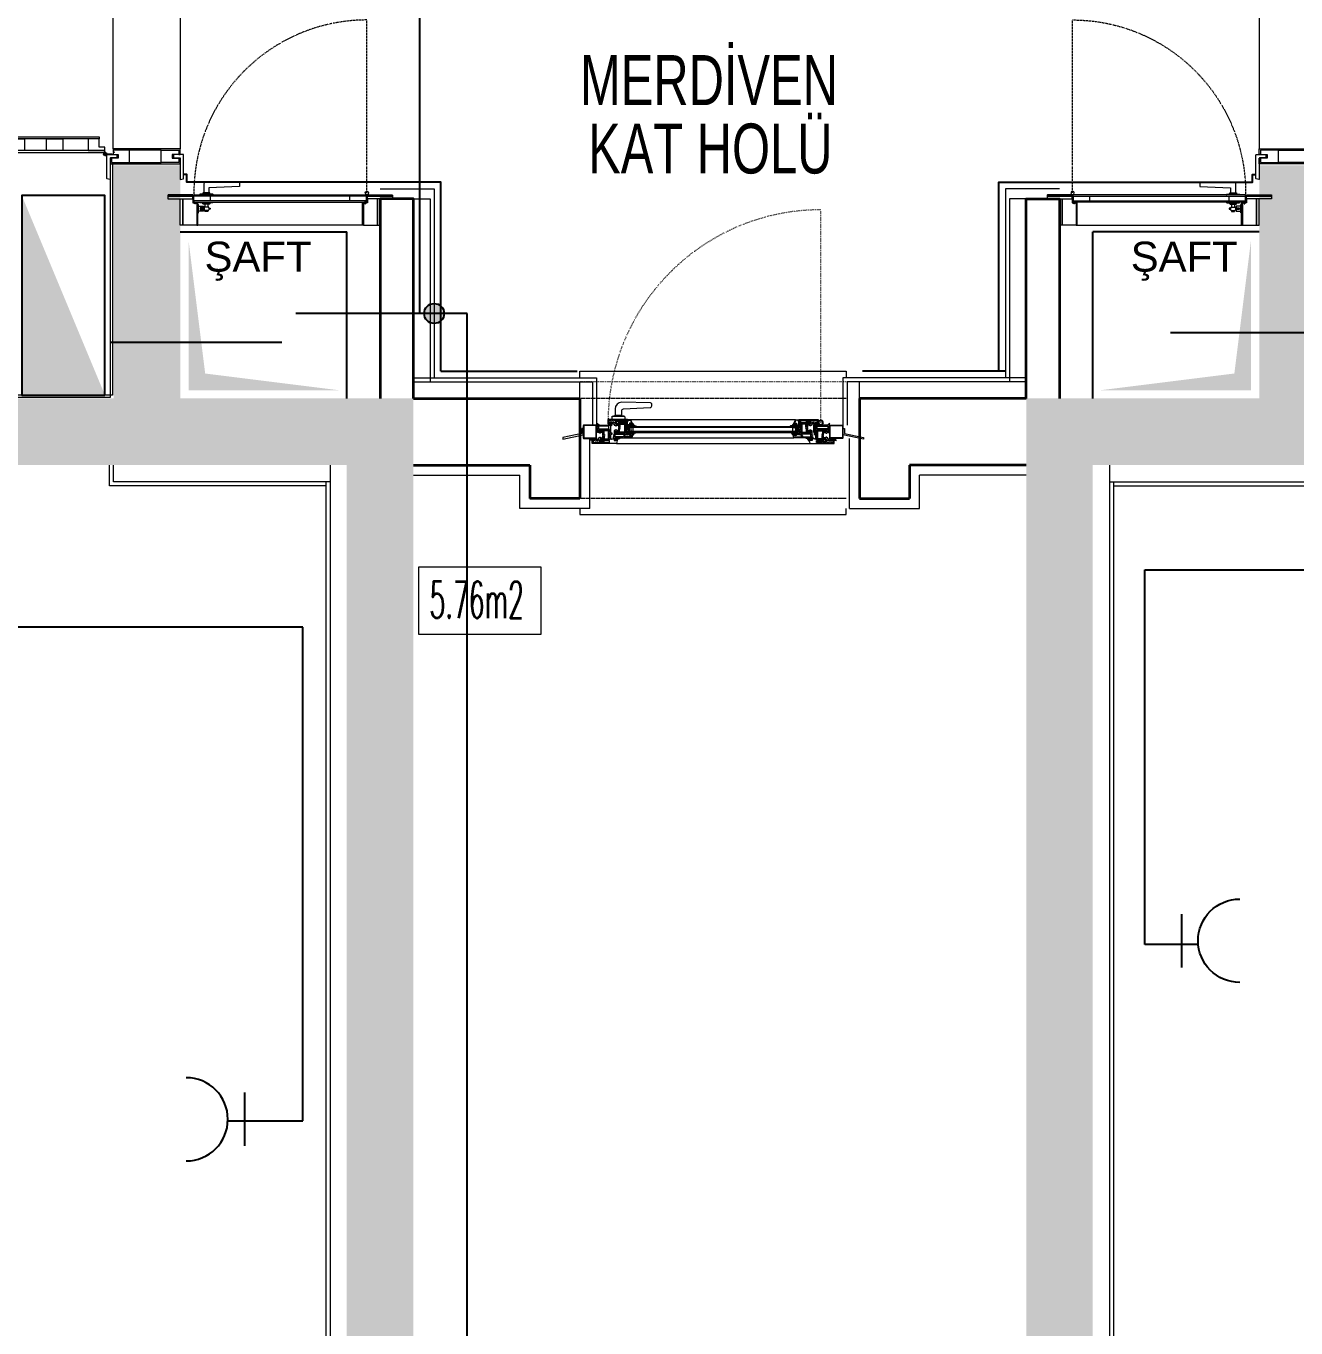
# Model space of a CAD drawing. Header units: millimetres. Extents: x -4402 to 30102, y 1696 to 6551.
# Drawn here: x 16008.8 to 16390.1, y 3885.9 to 4276.8 of the extents above; entities that cross this region are included whole.
import ezdxf

# ---------------------------------------------------------------- set-up
doc = ezdxf.new("R2010")
doc.units = ezdxf.units.MM
doc.linetypes.add('DOT', pattern=[0.25, 0, -0.25])
doc.linetypes.add('HIDDEN', pattern=[0.375, 0.25, -0.125])
for name, color, linetype, lineweight in [('B', 30, 'Continuous', 25), ('D', 4, 'Continuous', 35), ('HA', 8, 'Continuous', 20), ('I', 3, 'Continuous', 18), ('KP', 1, 'Continuous', 20), ('M', 30, 'Continuous', 25), ('MH', 20, 'Continuous', 20), ('P', 1, 'Continuous', 20), ('S', 6, 'Continuous', 20), ('YA', 3, 'Continuous', 13), ('YYM', 20, 'Continuous', 18)]:
    doc.layers.add(name, color=color, linetype=linetype, lineweight=lineweight)
for name, color, linetype in [('BOYA', 253, 'Continuous'), ('CEMAL AYAR  AYD. HAT', 6, 'Continuous'), ('SEMBOL', 1, 'Continuous'), ('ZAYIF AKIM HATTI', 6, 'ZAYIF_AKIM_HATTI')]:
    doc.layers.add(name, color=color, linetype=linetype)
doc.styles.add('1', font='arial.ttf', dxfattribs={"height": 18})
doc.styles.add('SIMPLEX', font='SIMPLEX.SHX', dxfattribs={"width": 0.65, "height": 10})
doc.styles.get("Standard").update_dxf_attribs({"font": 'arial.ttf'})
doc.linetypes.add('ZAYIF_AKIM_HATTI', pattern='A,12.7,-5.08,["Z",Standard,S=2.54,R=0,X=-2.54,Y=-1.27],-5.08', length=22.86)

# ---------------------------------------------------------------- blocks, each defined once
blk = doc.blocks.new('SK01')
at = {"layer": 'P', "color": 40, "linetype": 'DOT', "ltscale": 0.5}
blk.add_line((-1.71, 56.05), (-53.66, 56.05), dxfattribs=at)
at = {"layer": 'P'}
for p, q in [((-1.12, 4.2), (-1.12, 55.8)), ((-0.8, 55.9), (-1.02, 55.9)), ((-0.8, 55.9), (-0.8, 4.1)), ((-0.8, 55.9), (0.68, 55.9)), ((0.68, 55.9), (-0.8, 55.9)), ((0.68, 55.9), (0.68, 4.1)), ((0.68, 55.9), (0.9, 55.9)), ((1, 4.2), (1, 55.8)), ((8, 55), (8, 5)), ((0.68, 50.9), (-0.8, 50.9)), ((-4.77, 17.84), (-4.99, 7.61)), ((-4.77, 17.84), (-3.66, 17.84)), ((-3.66, 17.84), (-3.25, 8.61)), ((-3.25, 8.61), (-1.77, 8.61)), ((0.68, 9.1), (-0.8, 9.1)), ((1.65, 8.31), (2.52, 8.31)), ((2.52, 8.42), (2.52, 7.34)), ((2.72, 8.62), (3.35, 8.62)), ((3.55, 8.42), (3.55, 7.34)), ((3.55, 8.31), (3.84, 8.31)), ((3.84, 8.31), (3.84, 7.41)), ((-4.49, 7.11), (-1.77, 7.11)), ((-0.8, 4.1), (-1.02, 4.1)), ((0.68, 4.1), (-0.8, 4.1)), ((0.68, 4.1), (0.9, 4.1)), ((1.65, 7.41), (2.52, 7.41)), ((2.72, 7.14), (3.35, 7.14)), ((3.55, 7.41), (3.84, 7.41))]:
    blk.add_line(p, q, dxfattribs=at)
at = {"layer": 'P', "color": 1}
for points in [[(-0.8, 59.7), (-0.8, 56.2), (-1.02, 56.2, -0.414214), (-1.12, 56.3), (-1.12, 63.6, -0.414214), (-1.02, 63.7), (-0.8, 63.7)], [(-0.8, 0.3), (-0.8, 3.8), (-1.02, 3.8, 0.414214), (-1.12, 3.7), (-1.12, -3.6, 0.414214), (-1.02, -3.7), (-0.8, -3.7)]]:
    blk.add_lwpolyline(points, format="xyb", close=True, dxfattribs=at)
for points in [[(0, 56.2), (-0.8, 56.2), (-0.8, 63.7), (0, 63.7)], [(0, 59.2), (0, 56.2), (1.28, 56.2), (1.28, 55), (8, 55), (8, 59.2)], [(1.28, 55.98), (1.18, 55.98), (1, 55.78), (1, 55.36), (1.18, 55.16), (1.28, 55.16), (1.28, 55.46), (1.58, 55.46), (1.58, 55.66), (1.28, 55.66)], [(0, 0.8), (0, 3.8), (1.28, 3.8), (1.28, 5), (8, 5), (8, 0.8)], [(1.28, 4.02), (1.18, 4.02), (1, 4.22), (1, 4.64), (1.18, 4.84), (1.28, 4.84), (1.28, 4.54), (1.58, 4.54), (1.58, 4.34), (1.28, 4.34)], [(0, 3.8), (-0.8, 3.8), (-0.8, -3.7), (0, -3.7)], [(0, 0), (0, 0.8), (8, 0.8), (8, 0)]]:
    blk.add_lwpolyline(points, close=True, dxfattribs=at)
for points in [[(0, 59.2), (8, 59.2), (8, 60), (0, 60)], [(1.28, 55), (8, 55)]]:
    blk.add_lwpolyline(points, dxfattribs=at)
at = {"layer": 'P'}
for points in [[(8, 55), (8, 54.78, -0.414214), (7.9, 54.68), (1.38, 54.68, -0.414214), (1.28, 54.78), (1.28, 55)], [(-1.32, 8.91), (-1.57, 8.91, 0.414214), (-1.77, 8.71), (-1.77, 7.01, 0.414214), (-1.57, 6.81), (-1.32, 6.81)], [(-1.12, 9.91, 0.414214), (-1.32, 9.71), (-1.32, 6.01, 0.414214), (-1.12, 5.81)], [(1, 9.91, -0.414214), (1.2, 9.71), (1.2, 6.01, -0.414214), (1, 5.81)], [(1.2, 8.91), (1.45, 8.91, -0.414214), (1.65, 8.71), (1.65, 7.01, -0.414214), (1.45, 6.81), (1.2, 6.81)], [(8, 5), (8, 5.22, 0.414214), (7.9, 5.32), (1.38, 5.32, 0.414214), (1.28, 5.22), (1.28, 5)]]:
    blk.add_lwpolyline(points, format="xyb", dxfattribs=at)
for points in [[(2.88, 8.62), (2.88, 9.02), (3.2, 9.02), (3.2, 8.62)], [(3.2, 7.14), (3.2, 6.12), (2.88, 6.12), (2.88, 7.14)]]:
    blk.add_lwpolyline(points, dxfattribs=at)
for points in [[(1.78, 5.52), (1.78, 5.32), (4.3, 5.32), (4.3, 5.52)], [(2.78, 6.94), (2.78, 6.02), (3.3, 6.02), (3.3, 6.94), (3.8, 6.94), (3.8, 5.52), (2.28, 5.52), (2.28, 6.94)]]:
    blk.add_lwpolyline(points, close=True, dxfattribs=at)
at = {"layer": 'P', "color": 1}
blk.add_circle((-1.71, 56.05), 0.5, dxfattribs=at)
at = {"layer": 'P', "color": 40, "linetype": 'DOT', "ltscale": 0.5}
blk.add_arc((-1.71, 56.05), 51.95, 180, 270.7596, dxfattribs=at)
at = {"layer": 'P'}
for centre, radius, start, end in [((-1.02, 55.8), 0.1, 90, 180), ((0.9, 55.8), 0.1, 0, 90), ((2.72, 8.42), 0.2, 90, 180), ((3.35, 8.42), 0.2, 0, 90), ((-4.49, 7.61), 0.5, 180, 270), ((-1.02, 4.2), 0.1, 180, 270), ((0.9, 4.2), 0.1, 270, 0), ((2.72, 7.34), 0.2, 180, 270), ((3.35, 7.34), 0.2, 270, 0)]:
    blk.add_arc(centre, radius, start, end, dxfattribs=at)
blk = doc.blocks.new('KP-100-D1')
at = {"layer": 'KP', "ltscale": 3}
for p, q in [((-10.1, 5), (-10.1, 95)), ((10, 95), (10, 5))]:
    blk.add_line(p, q, dxfattribs=at)
at = {"layer": 'KP'}
for p, q in [((-85.03, 12.5), (-85.03, 11.52)), ((-78.28, 14.5), (-83.03, 14.5)), ((-80.66, 14.5), (-80.66, 11.52)), ((-76.28, 12.5), (-76.28, 11.52)), ((-84.81, 11.52), (-85.03, 11.52)), ((-76.28, 11.52), (-84.81, 11.52)), ((-76.9, 9.22), (-84.41, 9.22)), ((-82.81, 9.52), (-82.81, 9.22)), ((-78.5, 9.52), (-78.5, 9.22)), ((-76.28, 11.52), (-76.5, 11.52)), ((-12.5, 4.05), (-12.5, 2.72)), ((-97.8, 3.83), (-101.3, 3.83)), ((-98.55, 3.68), (-100.55, 3.68)), ((-10.39, 3.4), (-13.18, 3.4))]:
    blk.add_line(p, q, dxfattribs=at)
at = {"layer": 'KP', "color": 1, "ltscale": 3}
for points in [[(-11, 96.75), (-9.1, 96.75, 0.414214), (-9, 96.85), (-9, 97.65, 0.414214), (-9.1, 97.75), (-10.9, 97.75, -0.414214), (-11, 97.85), (-11, 104.14, 0.453592), (-11.11, 104.23), (-11.91, 104.06, 0.375902), (-12, 103.96), (-12, 96.85, 0.414214), (-11.9, 96.75), (-11, 96.75)], [(10, 96.75), (8.1, 96.75, -0.414214), (8, 96.85), (8, 97.65, -0.414214), (8.1, 97.75), (9.9, 97.75, 0.414214), (10, 97.85), (10, 104.14, -0.453592), (10.11, 104.23), (10.91, 104.06, -0.375902), (11, 103.96), (11, 96.85, -0.414214), (10.9, 96.75), (10, 96.75)], [(-11, 3.25), (-9.1, 3.25, -0.414214), (-9, 3.15), (-9, 2.35, -0.414214), (-9.1, 2.25), (-10.9, 2.25, 0.414214), (-11, 2.15), (-11, -4.14, -0.453592), (-11.11, -4.23), (-11.91, -4.06, -0.375902), (-12, -3.96), (-12, 3.15, -0.414214), (-11.9, 3.25), (-11, 3.25)], [(10, 3.25), (8.1, 3.25, 0.414214), (8, 3.15), (8, 2.35, 0.414214), (8.1, 2.25), (9.9, 2.25, -0.414214), (10, 2.15), (10, -4.14, 0.453592), (10.11, -4.23), (10.91, -4.06, 0.375902), (11, -3.96), (11, 3.15, 0.414214), (10.9, 3.25), (10, 3.25)]]:
    blk.add_lwpolyline(points, format="xyb", dxfattribs=at)
at = {"layer": 'KP', "ltscale": 3}
for points in [[(-10.6, 97.8), (-11, 97.8), (-11, 99.5), (10, 99.5), (10, 97.8), (9.6, 97.8)], [(-10.6, 97.8), (-10.6, 99.1), (-5.25, 99.1), (-5.25, 95.4), (-10.1, 95.4), (-10.1, 95.9), (-9.8, 95.9), (-9.8, 96.1), (-10.1, 96.1), (-10.1, 96.7), (-8.6, 96.7), (-8.6, 97.8), (-10.6, 97.8)], [(-5.25, 99.1), (4.25, 99.1), (4.25, 95.4), (-5.25, 95.4)], [(9.6, 97.8), (9.6, 99.1), (4.25, 99.1), (4.25, 95.4), (9.6, 95.4), (9.6, 95.9), (9.6, 95.9), (9.6, 96.1), (9.6, 96.1), (9.6, 96.7), (7.6, 96.7), (7.6, 97.8), (9.6, 97.8)], [(9.6, 96.7), (10, 96.7), (10, 95), (-10.1, 95), (-10.1, 95.4)], [(-105.55, 4.5), (-105.55, 5.5), (-103.9, 5.5), (-103.9, 8), (-100.55, 8), (-100.55, 4.5), (-105.55, 4.5), (-105.55, 5.5)], [(-12.65, 4.5), (-12.65, 5.5), (-14.3, 5.5), (-14.3, 8), (-17.65, 8), (-17.65, 4.5), (-12.65, 4.5), (-12.65, 5.5)], [(-10.6, 2.2), (-10.6, 0.9), (-5.25, 0.9), (-5.25, 4.6), (-10.1, 4.6), (-10.1, 4.1), (-9.8, 4.1), (-9.8, 3.9), (-10.1, 3.9), (-10.1, 3.3), (-8.6, 3.3), (-8.6, 2.2), (-10.6, 2.2)], [(9.6, 3.3), (10, 3.3), (10, 5), (-10.1, 5), (-10.1, 4.6)], [(-5.25, 0.9), (4.25, 0.9), (4.25, 4.6), (-5.25, 4.6)], [(9.6, 2.2), (9.6, 0.9), (4.25, 0.9), (4.25, 4.6), (9.6, 4.6), (9.6, 4.1), (9.6, 4.1), (9.6, 3.9), (9.6, 3.9), (9.6, 3.3), (7.6, 3.3), (7.6, 2.2), (9.6, 2.2)], [(-10.6, 2.2), (-11, 2.2), (-11, 0.5), (10, 0.5), (10, 2.2), (9.6, 2.2)]]:
    blk.add_lwpolyline(points, dxfattribs=at)
for points in [[(-103.9, 8), (-103.9, 8.4, -0.414214), (-103.7, 8.6), (-14.55, 8.6, -0.414214), (-14.3, 8.35), (-14.3, 8)], [(-105.55, 4.5), (-105.55, 4.1, 0.414214), (-105.35, 3.9), (-12.9, 3.9, 0.414214), (-12.65, 4.15), (-12.65, 4.5)]]:
    blk.add_lwpolyline(points, format="xyb", close=True, dxfattribs=at)
for points in [[(-88, 4.5), (-93, 4.5), (-93, 8), (-88, 8)], [(-75.45, 4.5), (-80.45, 4.5), (-80.45, 8), (-75.45, 8)], [(-62.9, 4.5), (-67.9, 4.5), (-67.9, 8), (-62.9, 8)], [(-49.3, 4.5), (-54.3, 4.5), (-54.3, 8), (-49.3, 8)], [(-36.75, 4.5), (-41.75, 4.5), (-41.75, 8), (-36.75, 8)], [(-25.2, 4.5), (-30.2, 4.5), (-30.2, 8), (-25.2, 8)]]:
    blk.add_lwpolyline(points, close=True, dxfattribs=at)
at = {"layer": 'KP'}
for points in [[(-101.75, 3.9), (-101.75, 3.88, 0.414214), (-101.7, 3.83), (-97.4, 3.83, 0.414214), (-97.35, 3.88), (-97.35, 3.9)], [(-98.55, 3.68), (-98.55, 0.2, 0.414214), (-98.05, -0.3), (-90.05, -0.3, -0.414214), (-89.55, -0.8), (-89.55, -1.79, -0.410092), (-90.05, -2.3), (-100.05, -2.3, -0.414214), (-100.55, -1.8), (-100.55, 3.68)]]:
    blk.add_lwpolyline(points, format="xyb", dxfattribs=at)
for points in [[(-100.55, 3.68), (-100.85, 3.83)], [(-98.55, 3.68), (-98.25, 3.83)]]:
    blk.add_lwpolyline(points, dxfattribs=at)
for radius in [0.5, 0.42]:
    blk.add_circle((-12.5, 3.4), radius, dxfattribs=at)
at = {"layer": 'KP', "color": 8, "linetype": 'HIDDEN', "ltscale": 0.5}
blk.add_arc((-12.5, 3.4), 93.05, 88.522, 178.7068, dxfattribs=at)
at = {"layer": 'KP'}
for centre, radius, start, end in [((-83.03, 12.5), 2, 90, 180), ((-80.2, 11.56), 3.55, 123.8829, 180.6295), ((-81.11, 11.56), 3.55, 359.3705, 56.1171), ((-78.28, 12.5), 2, 0, 90), ((-84.41, 8.6), 0.625, 90, 180), ((-84.81, 9.52), 2, 0, 90), ((-76.5, 9.52), 2, 90, 180), ((-76.9, 8.6), 0.625, 0, 90)]:
    blk.add_arc(centre, radius, start, end, dxfattribs=at)
blk = doc.blocks.new('PP8080')
at = {"layer": 'P'}
for points in [[(5.75, 2), (5, 2), (5, 2.59)], [(74.25, 2), (75, 2), (75, 2.59)], [(3.65, -2.51), (3, -2.65), (3, -2), (3.93, -2), (3.93, -2.05), (3.93, -2.1), (3.98, -2.1), (3.98, -2.13), (3.93, -2.13), (3.93, -2.2), (3.65, -2.2)], [(76.35, -2.51), (77, -2.65), (77, -2), (76.07, -2), (76.07, -2.05), (76.07, -2.1), (76.02, -2.1), (76.02, -2.13), (76.07, -2.13), (76.07, -2.2), (76.35, -2.2)]]:
    blk.add_hatch(color=253, dxfattribs=at).paths.add_polyline_path(points)
at = {"layer": 'P', "color": 40, "linetype": 'DOT'}
for p, q in [((72.35, 2.75), (72.35, 66.36)), ((80, 15), (0, 15))]:
    blk.add_line(p, q, dxfattribs=at)
at = {"layer": 'P', "color": 8, "linetype": 'HIDDEN'}
for p, q in [((80, 10), (0, 10)), ((80, -20), (0, -20))]:
    blk.add_line(p, q, dxfattribs=at)
at = {"layer": 'P', "color": 8}
for p, q in [((13.33, 4.72), (10.13, 4.72)), ((12.58, 4.87), (10.58, 4.87)), ((3.65, -2.51), (3, -2.65)), ((10.95, -3.5), (69.05, -3.5)), ((76.35, -2.51), (77, -2.65))]:
    blk.add_line(p, q, dxfattribs=at)
at = {"layer": 'P'}
for p, q in [((5.75, 2), (5, 2.59)), ((14.6, 1.65), (14.9, -0.35)), ((14.9, 1.65), (14.6, -0.35)), ((64.75, 3.6), (15.25, 3.6)), ((65.4, 1.65), (65.1, -0.35)), ((65.1, 1.65), (65.4, -0.35)), ((74.25, 2), (75, 2.59)), ((15.74, -1.85), (64.26, -1.85))]:
    blk.add_line(p, q, dxfattribs=at)
at = {"layer": 'P', "color": 3}
for p, q in [((14.9, 1.6), (65.1, 1.6)), ((65.1, 1.3), (14.9, 1.3)), ((65.1, 0.1), (14.9, 0.1)), ((14.9, -0.2), (65.1, -0.2))]:
    blk.add_line(p, q, dxfattribs=at)
at = {"layer": 'P', "color": 30}
for points in [[(0, 16.25), (0, 18.25), (0, 18.25), (80, 18.25), (80, 18.25), (80, 16.25)], [(0, -23), (0, -24.79), (0, -24.79), (80, -24.79), (80, -24.79), (80, -23)]]:
    blk.add_lwpolyline(points, dxfattribs=at)
at = {"layer": 'P', "color": 8}
for points in [[(12.58, 4.87), (12.58, 6.35, -0.414214), (13.08, 6.85), (21.08, 7.25, 0.414214), (21.58, 7.75), (21.58, 8.35, 0.497861), (21.08, 8.66), (12.57, 8.85, 0.413921), (10.58, 6.85), (10.58, 4.87)], [(9.68, 3.65), (9.68, 3.67, -0.027863), (9.73, 4.72), (13.43, 4.72, -0.027863), (13.48, 3.67), (13.48, 3.65)]]:
    blk.add_lwpolyline(points, format="xyb", dxfattribs=at)
for points in [[(10.58, 4.87), (10.28, 4.72)], [(12.58, 4.87), (12.88, 4.72)], [(71.71, 2.35), (70.21, 2.35), (70.1, 2), (70.1, 0.02), (70.37, -0.28), (70.54, -0.28), (70.54, -0.48), (70.62, -0.48), (70.74, -0.28), (70.74, 0.02), (70.49, 0.02), (70.49, 0.22), (70.42, 0.22), (70.42, 2), (72.31, 2)]]:
    blk.add_lwpolyline(points, dxfattribs=at)
for points in [[(0.55, -0.5), (-5.15, -1.72), (-5.15, -2.23), (1, -0.95), (1, 0.98), (0.55, 0.98)], [(79.45, -0.5), (85.15, -1.72), (85.15, -2.23), (79, -0.95), (79, 0.98), (79.45, 0.98)]]:
    blk.add_lwpolyline(points, close=True, dxfattribs=at)
at = {"layer": 'P', "color": 6}
for points in [[(1.2, -2), (4.8, -2, 0.414214), (5, -1.8), (5, 1.8, 0.414214), (4.8, 2), (1.2, 2, 0.414214), (1, 1.8), (1, -1.8, 0.414214)], [(78.8, -2), (75.2, -2, -0.414214), (75, -1.8), (75, 1.8, -0.414214), (75.2, 2), (78.8, 2, -0.414214), (79, 1.8), (79, -1.8, -0.414214)]]:
    blk.add_lwpolyline(points, format="xyb", close=True, dxfattribs=at)
for points in [[(1.15, -1.85), (4.85, -1.85), (4.85, 1.85), (1.15, 1.85)], [(78.85, -1.85), (75.15, -1.85), (75.15, 1.85), (78.85, 1.85)]]:
    blk.add_lwpolyline(points, close=True, dxfattribs=at)
at = {"layer": 'P'}
for points in [[(9.49, 2), (9.49, 1.75), (9.24, 1.8), (9.24, -0.5), (9.49, -0.5), (9.49, -0.3), (9.64, -0.3), (9.64, -0.8), (9.24, -0.8), (9.24, -1.89, 1.225358), (9.53, -2.15), (10.3, -2.15), (10.5, -2.15), (10.5, -2.25), (10.3, -2.25), (10.3, -2.65), (10.83, -2.65), (10.92, -2.25), (10.8, -2.25), (10.8, -2.15), (11.25, -2.15), (10.95, -3.5), (3.65, -3.5), (3.65, -2.2), (4.05, -2.2), (4.05, -2.3), (3.95, -2.3), (3.95, -2.55), (4.45, -2.55), (4.45, -2.3), (4.35, -2.3), (4.35, -2.2), (4.75, -2.2), (5.55, -2.2), (5.55, -1.8), (5.89, -1.8), (5.89, -1.6), (6.19, -1.6), (6.19, -1.8), (6.84, -1.8), (6.84, -1.1), (6.94, -1.1), (6.94, -0.9), (6.84, -0.9), (6.84, -0.2), (6.19, -0.2), (6.19, -0.4), (5.89, -0.4), (5.89, -0.2), (5.3, -0.2), (5.3, 1.1), (5.1, 1.1), (5.1, 1.3), (5.3, 1.3), (5.3, 1.7), (5, 1.7), (5, 2)], [(7.14, 0.1), (7.14, -0.7), (7.34, -0.7), (7.34, -0.85), (7.14, -0.85), (7.14, -1.15), (7.34, -1.15), (7.34, -1.3), (7.14, -1.3), (7.14, -2.55), (7.54, -2.55), (7.54, -2.35), (7.69, -2.35), (7.69, -2.55), (8.39, -2.55), (8.39, -2.35), (8.54, -2.35), (8.54, -2.55), (8.94, -2.55), (8.94, -2), (8.74, -2), (8.74, -1.85), (8.94, -1.85), (8.94, -0.2), (8.74, -0.2), (8.74, -0.05), (8.94, -0.05), (8.94, 0.28, -0.196178), (8.87, 0.65), (8.54, 0.65), (8.54, 0.45), (8.39, 0.45), (8.39, 0.65), (6.6, 0.65), (6.6, 0.45), (6.45, 0.45), (6.45, 0.65), (5.6, 0.65), (5.6, 0.1)], [(15.74, -1.85), (16.04, -0.5), (15.59, -0.5), (15.59, -0.6), (15.71, -0.6), (15.62, -1), (15.09, -1), (15.09, -0.6), (15.29, -0.6), (15.29, -0.5), (15.09, -0.5), (14.32, -0.5, -1.225358), (14.03, -0.24), (14.03, 0.85), (14.43, 0.85), (14.43, 1.35), (14.28, 1.35), (14.28, 1.15), (14.03, 1.15), (14.03, 3.45), (14.28, 3.4), (14.28, 3.65), (8.44, 3.65), (8.44, 2.35), (8.84, 2.35), (8.84, 2.45), (8.74, 2.45), (8.74, 2.7), (9.24, 2.7), (9.24, 2.45), (9.14, 2.45), (9.14, 2.35), (9.54, 2.35), (10.34, 2.35), (10.34, 1.95), (10.68, 1.95), (10.68, 1.75), (10.98, 1.75), (10.98, 1.95), (11.63, 1.95), (11.63, 1.25), (11.73, 1.25), (11.73, 1.05), (11.63, 1.05), (11.63, 0.35), (10.98, 0.35), (10.98, 0.55), (10.68, 0.55), (10.68, 0.35), (10.34, 0.35), (10.34, -0.95), (10.14, -0.95), (10.14, -1.15), (10.34, -1.15), (10.34, -1.55), (10.04, -1.55), (10.04, -1.85)], [(8.96, 2.25), (9.54, 2.25), (9.54, 2.35), (9.14, 2.35), (9.09, 2.35), (9.09, 2.5), (9.2, 2.5), (9.2, 2.55), (9.1, 2.65), (8.88, 2.65), (8.78, 2.55), (8.78, 2.5), (8.89, 2.5), (8.89, 2.35), (8.72, 2.35), (8.72, 2.33), (8.77, 2.33), (8.77, 2.3), (8.72, 2.3), (8.72, 2.1, 0.414214), (8.87, 1.95), (9.34, 1.95, 0.414214), (9.49, 2.1), (8.87, 2.1), (8.87, 2.11, -0.316768)], [(11.93, 0.05), (11.93, 0.85), (12.13, 0.85), (12.13, 1), (11.93, 1), (11.93, 1.3), (12.13, 1.3), (12.13, 1.45), (11.93, 1.45), (11.93, 2.7), (12.33, 2.7), (12.33, 2.5), (12.48, 2.5), (12.48, 2.7), (13.18, 2.7), (13.18, 2.5), (13.33, 2.5), (13.33, 2.7), (13.73, 2.7), (13.73, 2.15), (13.53, 2.15), (13.53, 2), (13.73, 2), (13.73, 0.35), (13.53, 0.35), (13.53, 0.2), (13.73, 0.2), (13.73, -0.13, 0.196178), (13.66, -0.5), (13.33, -0.5), (13.33, -0.3), (13.18, -0.3), (13.18, -0.5), (11.39, -0.5), (11.39, -0.3), (11.24, -0.3), (11.24, -0.5), (10.64, -0.5), (10.64, 0.05)], [(64.26, -1.85), (63.96, -0.5), (64.41, -0.5), (64.41, -0.6), (64.29, -0.6), (64.38, -1), (64.91, -1), (64.91, -0.6), (64.71, -0.6), (64.71, -0.5), (64.91, -0.5), (65.68, -0.5, 1.225358), (65.97, -0.24), (65.97, 0.85), (65.57, 0.85), (65.57, 1.35), (65.72, 1.35), (65.72, 1.15), (65.97, 1.15), (65.97, 3.45), (65.72, 3.4), (65.72, 3.65), (71.56, 3.65), (71.56, 2.35), (71.16, 2.35), (71.16, 2.45), (71.26, 2.45), (71.26, 2.7), (70.76, 2.7), (70.76, 2.45), (70.86, 2.45), (70.86, 2.35), (70.46, 2.35), (69.66, 2.35), (69.66, 1.95), (69.32, 1.95), (69.32, 1.75), (69.02, 1.75), (69.02, 1.95), (68.37, 1.95), (68.37, 1.25), (68.27, 1.25), (68.27, 1.05), (68.37, 1.05), (68.37, 0.35), (69.02, 0.35), (69.02, 0.55), (69.32, 0.55), (69.32, 0.35), (69.66, 0.35), (69.66, -0.95), (69.86, -0.95), (69.86, -1.15), (69.66, -1.15), (69.66, -1.55), (69.96, -1.55), (69.96, -1.85)], [(68.07, 0.05), (68.07, 0.85), (67.87, 0.85), (67.87, 1), (68.07, 1), (68.07, 1.3), (67.87, 1.3), (67.87, 1.45), (68.07, 1.45), (68.07, 2.7), (67.67, 2.7), (67.67, 2.5), (67.52, 2.5), (67.52, 2.7), (66.82, 2.7), (66.82, 2.5), (66.67, 2.5), (66.67, 2.7), (66.27, 2.7), (66.27, 2.15), (66.47, 2.15), (66.47, 2), (66.27, 2), (66.27, 0.35), (66.47, 0.35), (66.47, 0.2), (66.27, 0.2), (66.27, -0.13, -0.196178), (66.34, -0.5), (66.67, -0.5), (66.67, -0.3), (66.82, -0.3), (66.82, -0.5), (68.61, -0.5), (68.61, -0.3), (68.76, -0.3), (68.76, -0.5), (69.36, -0.5), (69.36, 0.05)], [(70.51, 2), (70.51, 1.75), (70.76, 1.8), (70.76, -0.5), (70.51, -0.5), (70.51, -0.3), (70.36, -0.3), (70.36, -0.8), (70.76, -0.8), (70.76, -1.89, -1.225358), (70.47, -2.15), (69.7, -2.15), (69.5, -2.15), (69.5, -2.25), (69.7, -2.25), (69.7, -2.65), (69.17, -2.65), (69.08, -2.25), (69.2, -2.25), (69.2, -2.15), (68.75, -2.15), (69.05, -3.5), (76.35, -3.5), (76.35, -2.2), (75.95, -2.2), (75.95, -2.3), (76.05, -2.3), (76.05, -2.55), (75.55, -2.55), (75.55, -2.3), (75.65, -2.3), (75.65, -2.2), (75.25, -2.2), (74.45, -2.2), (74.45, -1.8), (74.11, -1.8), (74.11, -1.6), (73.81, -1.6), (73.81, -1.8), (73.16, -1.8), (73.16, -1.1), (73.06, -1.1), (73.06, -0.9), (73.16, -0.9), (73.16, -0.2), (73.81, -0.2), (73.81, -0.4), (74.11, -0.4), (74.11, -0.2), (74.7, -0.2), (74.7, 1.1), (74.9, 1.1), (74.9, 1.3), (74.7, 1.3), (74.7, 1.7), (75, 1.7), (75, 2)], [(71.04, 2.25), (70.46, 2.25), (70.46, 2.35), (70.86, 2.35), (70.91, 2.35), (70.91, 2.5), (70.8, 2.5), (70.8, 2.55), (70.9, 2.65), (71.12, 2.65), (71.22, 2.55), (71.22, 2.5), (71.11, 2.5), (71.11, 2.35), (71.28, 2.35), (71.28, 2.33), (71.23, 2.33), (71.23, 2.3), (71.28, 2.3), (71.28, 2.1, -0.414214), (71.13, 1.95), (70.66, 1.95, -0.414214), (70.51, 2.1), (71.13, 2.1), (71.13, 2.11, 0.316768)], [(72.86, 0.1), (72.86, -0.7), (72.66, -0.7), (72.66, -0.85), (72.86, -0.85), (72.86, -1.15), (72.66, -1.15), (72.66, -1.3), (72.86, -1.3), (72.86, -2.55), (72.46, -2.55), (72.46, -2.35), (72.31, -2.35), (72.31, -2.55), (71.61, -2.55), (71.61, -2.35), (71.46, -2.35), (71.46, -2.55), (71.06, -2.55), (71.06, -2), (71.26, -2), (71.26, -1.85), (71.06, -1.85), (71.06, -0.2), (71.26, -0.2), (71.26, -0.05), (71.06, -0.05), (71.06, 0.28, 0.196178), (71.13, 0.65), (71.46, 0.65), (71.46, 0.45), (71.61, 0.45), (71.61, 0.65), (73.4, 0.65), (73.4, 0.45), (73.55, 0.45), (73.55, 0.65), (74.4, 0.65), (74.4, 0.1)], [(13.75, -0.7, 0.412978), (14.45, -0.8), (14.94, -0.8), (14.94, -1.15), (15.59, -1.15), (15.5, -1.55), (13.26, -1.55)], [(66.25, -0.7, -0.412978), (65.55, -0.8), (65.06, -0.8), (65.06, -1.15), (64.41, -1.15), (64.5, -1.55), (66.74, -1.55)]]:
    blk.add_lwpolyline(points, format="xyb", close=True, dxfattribs=at)
for points in [[(8.73, 0.85), (8.74, 1.7), (5.6, 1.7), (5.6, 0.85)], [(8.71, 0.4), (8.71, -2.3), (7.17, -2.3), (7.17, -1.4), (7.31, -1.4), (7.31, -2.15), (8.56, -2.15), (8.56, 0.25), (5.91, 0.25), (5.91, 0.4)], [(10.68, 2.65), (10.08, 2.65), (10.08, 2.85), (9.88, 2.85), (9.88, 2.65), (9.39, 2.65), (9.39, 2.8), (8.74, 2.8), (8.74, 3.35), (9.34, 3.35), (9.34, 3.15), (9.54, 3.15), (9.54, 3.35), (9.88, 3.35), (9.88, 3.15), (10.08, 3.15), (10.08, 3.35), (10.68, 3.35)], [(13.5, -0.25), (13.5, 2.45), (11.96, 2.45), (11.96, 1.55), (12.11, 1.55), (12.11, 2.3), (13.35, 2.3), (13.35, -0.1), (10.71, -0.1), (10.71, -0.25)], [(10.83, 2.25), (10.83, 3.35), (11.78, 3.35), (11.78, 2.25)], [(11.73, 2.3), (11.73, 3.3), (10.88, 3.3), (10.88, 2.3)], [(11.03, 2.45), (11.03, 3.15), (11.58, 3.15), (11.58, 2.45)], [(11.93, 2.85), (11.93, 3.35), (13.73, 3.35), (13.73, 2.85)], [(14.6, -0.1), (14.6, 1.4), (14.45, 1.4), (14.45, 0.85), (14.05, 0.85), (14.05, 0.7), (14.45, 0.7), (14.45, 0.05), (14.05, 0.05), (14.05, -0.1)], [(15.29, 1.9), (15.29, 2.05), (15.09, 2.05), (15.09, 2.4), (15.64, 2.4), (15.8, 2.05), (15.59, 2.05), (15.59, 1.9), (16.04, 1.9), (15.25, 3.6), (14.35, 3.6), (14.35, 3.34), (14.1, 3.39), (14.1, 1.2), (14.25, 1.2), (14.25, 1.9)], [(14.25, 2.05), (14.25, 3.19), (14.5, 3.19), (14.5, 3.45), (15.15, 3.45), (15.57, 2.55), (14.94, 2.55), (14.94, 2.05)], [(14.9, -0.35), (14.9, 1.65), (14.6, 1.65), (14.6, -0.35)], [(16.04, 1.9), (15.74, 2.55), (16.4, 1.8), (16.75, 1.75), (17, 1.6), (16.3, 1.6), (16.1, 1.8), (15.8, 1.8), (15.9, 1.7), (16.06, 1.7), (16.16, 1.6), (15.7, 1.6), (15.5, 1.8), (15.2, 1.8), (15.3, 1.7), (15.46, 1.7), (15.56, 1.6), (15.29, 1.6), (15.09, 1.8), (15.09, 1.9), (15.29, 1.9), (15.34, 1.9), (15.34, 2.05), (15.14, 2.05), (15.14, 2.1), (15.34, 2.3), (15.45, 2.3), (15.65, 2.1), (15.65, 2.05), (15.54, 2.05), (15.54, 1.9)], [(16.04, 0.1), (16.04, 1.3), (15.54, 1.3), (15.29, 1.05), (15.29, 0.35), (15.54, 0.1)], [(63.96, 1.9), (64.26, 2.55), (63.6, 1.8), (63.25, 1.75), (63, 1.6), (63.7, 1.6), (63.9, 1.8), (64.2, 1.8), (64.1, 1.7), (63.94, 1.7), (63.84, 1.6), (64.3, 1.6), (64.5, 1.8), (64.8, 1.8), (64.7, 1.7), (64.54, 1.7), (64.44, 1.6), (64.71, 1.6), (64.91, 1.8), (64.91, 1.9), (64.71, 1.9), (64.66, 1.9), (64.66, 2.05), (64.86, 2.05), (64.86, 2.1), (64.66, 2.3), (64.55, 2.3), (64.35, 2.1), (64.35, 2.05), (64.46, 2.05), (64.46, 1.9)], [(64.71, 1.9), (64.71, 2.05), (64.91, 2.05), (64.91, 2.4), (64.36, 2.4), (64.2, 2.05), (64.41, 2.05), (64.41, 1.9), (63.96, 1.9), (64.75, 3.6), (65.65, 3.6), (65.65, 3.34), (65.9, 3.39), (65.9, 1.2), (65.75, 1.2), (65.75, 1.9)], [(63.96, 0.1), (63.96, 1.3), (64.46, 1.3), (64.71, 1.05), (64.71, 0.35), (64.46, 0.1)], [(65.75, 2.05), (65.75, 3.19), (65.5, 3.19), (65.5, 3.45), (64.85, 3.45), (64.43, 2.55), (65.06, 2.55), (65.06, 2.05)], [(65.1, -0.35), (65.1, 1.65), (65.4, 1.65), (65.4, -0.35)], [(65.4, -0.1), (65.4, 1.4), (65.55, 1.4), (65.55, 0.85), (65.95, 0.85), (65.95, 0.7), (65.55, 0.7), (65.55, 0.05), (65.95, 0.05), (65.95, -0.1)], [(68.07, 2.85), (68.07, 3.35), (66.27, 3.35), (66.27, 2.85)], [(66.5, -0.25), (66.5, 2.45), (68.04, 2.45), (68.04, 1.55), (67.89, 1.55), (67.89, 2.3), (66.65, 2.3), (66.65, -0.1), (69.29, -0.1), (69.29, -0.25)], [(69.17, 2.25), (69.17, 3.35), (68.22, 3.35), (68.22, 2.25)], [(68.27, 2.3), (68.27, 3.3), (69.12, 3.3), (69.12, 2.3)], [(68.97, 2.45), (68.97, 3.15), (68.42, 3.15), (68.42, 2.45)], [(69.32, 2.65), (69.92, 2.65), (69.92, 2.85), (70.12, 2.85), (70.12, 2.65), (70.61, 2.65), (70.61, 2.8), (71.26, 2.8), (71.26, 3.35), (70.66, 3.35), (70.66, 3.15), (70.46, 3.15), (70.46, 3.35), (70.12, 3.35), (70.12, 3.15), (69.92, 3.15), (69.92, 3.35), (69.32, 3.35)], [(71.27, 0.85), (71.26, 1.7), (74.4, 1.7), (74.4, 0.85)], [(71.29, 0.4), (71.29, -2.3), (72.83, -2.3), (72.83, -1.4), (72.69, -1.4), (72.69, -2.15), (71.44, -2.15), (71.44, 0.25), (74.09, 0.25), (74.09, 0.4)], [(4.31, -2.5), (4.41, -2.4), (4.41, -2.35), (4.3, -2.35), (4.3, -2.2), (4.35, -2.2), (4.75, -2.2), (4.75, -2.05), (3.93, -2.05), (3.93, -2.1), (3.98, -2.1), (3.98, -2.13), (3.93, -2.13), (3.93, -2.2), (4.1, -2.2), (4.1, -2.35), (3.99, -2.35), (3.99, -2.4), (4.09, -2.5)], [(5.89, -2.5), (5.29, -2.5), (5.29, -2.7), (5.09, -2.7), (5.09, -2.5), (4.6, -2.5), (4.6, -2.65), (3.95, -2.65), (3.95, -3.2), (4.55, -3.2), (4.55, -3), (4.75, -3), (4.75, -3.2), (5.09, -3.2), (5.09, -3), (5.29, -3), (5.29, -3.2), (5.89, -3.2)], [(6.04, -2.1), (6.04, -3.2), (6.99, -3.2), (6.99, -2.1)], [(6.24, -2.3), (6.24, -3), (6.79, -3), (6.79, -2.3)], [(7.14, -2.7), (7.14, -3.2), (8.94, -3.2), (8.94, -2.7)], [(11.61, -2.05), (11.96, -2), (12.21, -1.85), (11.51, -1.85), (11.31, -2.05), (10.3, -2.05), (10.3, -2.15), (10.5, -2.15), (10.55, -2.15), (10.55, -2.3), (10.35, -2.3), (10.35, -2.35), (10.55, -2.55), (10.66, -2.55), (10.86, -2.35), (10.86, -2.3), (10.75, -2.3), (10.75, -2.15), (11.25, -2.15), (11.11, -2.8)], [(13.52, -0.7), (13.03, -1.55), (10.64, -1.55), (10.64, -0.7)], [(16.04, -0.5), (15.9, -1.15), (16.4, -0.4), (16.75, -0.35), (17, -0.2), (16.3, -0.2), (16.1, -0.4), (15.8, -0.4), (15.9, -0.3), (16.06, -0.3), (16.16, -0.2), (15.7, -0.2), (15.5, -0.4), (15.2, -0.4), (15.3, -0.3), (15.46, -0.3), (15.56, -0.2), (15.29, -0.2), (15.09, -0.4), (15.09, -0.5), (15.29, -0.5), (15.34, -0.5), (15.34, -0.65), (15.14, -0.65), (15.14, -0.7), (15.34, -0.9), (15.45, -0.9), (15.65, -0.7), (15.65, -0.65), (15.54, -0.65), (15.54, -0.5)], [(63.96, -0.5), (64.1, -1.15), (63.6, -0.4), (63.25, -0.35), (63, -0.2), (63.7, -0.2), (63.9, -0.4), (64.2, -0.4), (64.1, -0.3), (63.94, -0.3), (63.84, -0.2), (64.3, -0.2), (64.5, -0.4), (64.8, -0.4), (64.7, -0.3), (64.54, -0.3), (64.44, -0.2), (64.71, -0.2), (64.91, -0.4), (64.91, -0.5), (64.71, -0.5), (64.66, -0.5), (64.66, -0.65), (64.86, -0.65), (64.86, -0.7), (64.66, -0.9), (64.55, -0.9), (64.35, -0.7), (64.35, -0.65), (64.46, -0.65), (64.46, -0.5)], [(66.48, -0.7), (66.97, -1.55), (69.36, -1.55), (69.36, -0.7)], [(68.39, -2.05), (68.04, -2), (67.79, -1.85), (68.49, -1.85), (68.69, -2.05), (69.7, -2.05), (69.7, -2.15), (69.5, -2.15), (69.45, -2.15), (69.45, -2.3), (69.65, -2.3), (69.65, -2.35), (69.45, -2.55), (69.34, -2.55), (69.14, -2.35), (69.14, -2.3), (69.25, -2.3), (69.25, -2.15), (68.75, -2.15), (68.89, -2.8)], [(72.86, -2.7), (72.86, -3.2), (71.06, -3.2), (71.06, -2.7)], [(73.96, -2.1), (73.96, -3.2), (73.01, -3.2), (73.01, -2.1)], [(73.76, -2.3), (73.76, -3), (73.21, -3), (73.21, -2.3)], [(74.11, -2.5), (74.71, -2.5), (74.71, -2.7), (74.91, -2.7), (74.91, -2.5), (75.4, -2.5), (75.4, -2.65), (76.05, -2.65), (76.05, -3.2), (75.45, -3.2), (75.45, -3), (75.25, -3), (75.25, -3.2), (74.91, -3.2), (74.91, -3), (74.71, -3), (74.71, -3.2), (74.11, -3.2)], [(75.69, -2.5), (75.59, -2.4), (75.59, -2.35), (75.7, -2.35), (75.7, -2.2), (75.65, -2.2), (75.25, -2.2), (75.25, -2.05), (76.07, -2.05), (76.07, -2.1), (76.02, -2.1), (76.02, -2.13), (76.07, -2.13), (76.07, -2.2), (75.9, -2.2), (75.9, -2.35), (76.01, -2.35), (76.01, -2.4), (75.91, -2.5)]]:
    blk.add_lwpolyline(points, close=True, dxfattribs=at)
at = {"layer": 'P', "color": 40, "linetype": 'DOT'}
blk.add_arc((72.35, 2.75), 63.91, 90, 179.1948, dxfattribs=at)
at = {"layer": 'P', "color": 8}
for centre, radius, start, end in [((72.35, 2.75), 0.753, 267.2139, 212.2709), ((72.31, 2.75), 0.55, 248.2101, 227.7621), ((72.02, 2.3), 0.098, 142.8741, 333.0981)]:
    blk.add_arc(centre, radius, start, end, dxfattribs=at)
blk = doc.blocks.new('Priz_Topraklı')
at = {"layer": 'SEMBOL'}
blk.add_line((8, -5), (-8, -5), dxfattribs=at)
blk.add_arc((0, 12.5), 12.5, 180, 0, dxfattribs=at)
blk = doc.blocks.new('Pano_Aydınlatma_Küçük')
at = {"layer": 'SEMBOL'}
blk.add_lwpolyline([(25, -30), (25, 30), (0, 30), (0, -30)], close=True, dxfattribs=at)
blk.add_solid([(0, 30), (25, -30), (0, -30)], dxfattribs=at)

msp = doc.modelspace()

# ---------------------------------------------------------------- hatches: boundary and pattern name
at = {"layer": 'BOYA', "linetype": 'Continuous'}
for points in [[(16125.09, 4164.98), (16055.09, 4164.98), (16055.09, 4234.98), (16035.09, 4234.98), (16035.09, 4164.98), (15775.09, 4164.98), (15775.09, 4134.98), (15795.09, 4134.98), (15795.09, 4144.98), (16105.09, 4144.98), (16105.09, 3784.98), (16125.09, 3784.98)], [(16659.09, 4164.98), (16399.09, 4164.98), (16399.09, 4234.98), (16379.09, 4234.98), (16379.09, 4164.98), (16309.09, 4164.98), (16309.09, 3784.98), (16329.09, 3784.98), (16329.09, 4144.98), (16639.09, 4144.98), (16639.09, 4134.98), (16659.09, 4134.98)]]:
    msp.add_hatch(color=256, dxfattribs=at).paths.add_polyline_path(points)
at = {"layer": 'BOYA'}
for points in [[(16057.59, 4212.48), (16057.59, 4167.48), (16102.59, 4167.48), (16062.59, 4172.48)], [(16376.59, 4212.48), (16376.59, 4167.48), (16331.59, 4167.48), (16371.59, 4172.48)]]:
    msp.add_hatch(color=256, dxfattribs=at).paths.add_polyline_path(points)
at = {"layer": 'CEMAL AYAR  AYD. HAT', "true_color": 0xd19cc7}
msp.add_hatch(color=9, dxfattribs=at).paths.add_polyline_path([(16131.34, 4193.49, 1), (16131.34, 4187.49, 1)])

# ---------------------------------------------------------------- linework, layer by layer
for p, q in [((16344.69, 4001), (16344.69, 4113.52)), ((16344.69, 4113.52), (16692.33, 4113.52)), ((16091.93, 4096.33), (15735.97, 4096.33)), ((16091.93, 3948.14), (16091.93, 4096.33)), ((16360.77, 4001), (16344.69, 4001)), ((16069.38, 3948.14), (16091.93, 3948.14))]:
    msp.add_line(p, q)
at = {"layer": 'B'}
for p, q in [((16055.09, 4214.98), (16105.09, 4214.98)), ((16105.09, 4164.98), (16105.09, 4214.98)), ((16379.09, 4214.98), (16329.09, 4214.98)), ((16329.09, 4164.98), (16329.09, 4214.98))]:
    msp.add_line(p, q, dxfattribs=at)
at = {"layer": 'CEMAL AYAR  AYD. HAT', "color": 9, "linetype": 'ByBlock', "true_color": 0xd19cc7}
for p, q in [((16126.9, 4287.49), (16126.9, 4190.49)), ((16126.9, 4190.49), (16089.82, 4190.49)), ((16141.23, 3711.34), (16141.23, 4190.49))]:
    msp.add_line(p, q, dxfattribs=at)
at = {"layer": 'CEMAL AYAR  AYD. HAT', "linetype": 'ByBlock'}
msp.add_line((16141.23, 4190.49), (16126.9, 4190.49), dxfattribs=at)
at = {"layer": 'CEMAL AYAR  AYD. HAT', "color": 9, "true_color": 0xd19cc7}
msp.add_circle((16131.34, 4190.49), 3, dxfattribs=at)
at = {"layer": 'D'}
for p, q in [((16125.09, 4164.98), (16175.09, 4164.98)), ((16175.09, 4164.98), (16175.09, 4134.98)), ((16309.09, 4164.98), (16259.09, 4164.98)), ((16259.09, 4164.98), (16259.09, 4134.98)), ((16125.09, 4144.98), (16160.09, 4144.98)), ((16160.09, 4144.98), (16160.09, 4134.98)), ((16309.09, 4144.98), (16274.09, 4144.98)), ((16274.09, 4144.98), (16274.09, 4134.98)), ((16175.09, 4134.98), (16160.09, 4134.98)), ((16259.09, 4134.98), (16274.09, 4134.98))]:
    msp.add_line(p, q, dxfattribs=at)
for points in [[(16125.09, 4164.98), (16125.09, 4224.98), (16115.09, 4224.98), (16115.09, 4164.98)], [(16309.09, 4164.98), (16309.09, 4224.98), (16319.09, 4224.98), (16319.09, 4164.98)]]:
    msp.add_lwpolyline(points, dxfattribs=at)
at = {"layer": 'HA'}
for p, q in [((16034.79, 4235.48), (16034.79, 4165.98)), ((16034.09, 4165.28), (15774.79, 4165.28))]:
    msp.add_line(p, q, dxfattribs=at)
at = {"layer": 'I'}
for p, q in [((16034.09, 4232.78), (16034.09, 4165.98)), ((16034.09, 4165.98), (15774.09, 4165.98)), ((16034.79, 4165.98), (16034.09, 4165.98)), ((16034.09, 4165.98), (16034.09, 4165.28))]:
    msp.add_line(p, q, dxfattribs=at)
at = {"layer": 'M', "color": 8}
for p, q in [((16133.34, 4173.23), (16174.25, 4173.23)), ((16302.84, 4173.23), (16259.94, 4173.23))]:
    msp.add_line(p, q, dxfattribs=at)
for points in [[(16133.34, 4173.23), (16133.34, 4229.98), (16057.09, 4229.98), (16057.09, 4232.28), (16056.21, 4232.28)], [(16300.84, 4173.23), (16300.84, 4229.98), (16377.09, 4229.98), (16377.09, 4232.28), (16377.97, 4232.28)]]:
    msp.add_lwpolyline(points, dxfattribs=at)
at = {"layer": 'S'}
for p, q in [((16125.09, 4171.23), (16180.09, 4171.23)), ((16180.09, 4171.23), (16180.09, 4156.98)), ((16254.09, 4171.23), (16254.09, 4156.98)), ((16309.09, 4171.23), (16254.09, 4171.23)), ((16178.09, 4131.98), (16178.09, 4152.98)), ((16256.09, 4131.98), (16256.09, 4152.98)), ((16033.84, 4138.73), (16033.84, 4144.98)), ((16098.84, 4139.98), (16098.84, 3831.23)), ((16125.09, 4141.98), (16157.09, 4141.98)), ((16157.09, 4131.98), (16157.09, 4141.98)), ((16309.09, 4141.98), (16277.09, 4141.98)), ((16277.09, 4131.98), (16277.09, 4141.98)), ((16335.34, 4139.98), (16335.34, 3831.23)), ((16098.84, 4138.73), (16033.84, 4138.73)), ((16335.34, 4138.73), (16400.34, 4138.73)), ((16178.09, 4131.98), (16157.09, 4131.98)), ((16256.09, 4131.98), (16277.09, 4131.98))]:
    msp.add_line(p, q, dxfattribs=at)
for points in [[(16115.09, 4227.98), (16131.34, 4227.98), (16131.34, 4171.23)], [(16319.09, 4227.98), (16302.84, 4227.98), (16302.84, 4171.23)]]:
    msp.add_lwpolyline(points, dxfattribs=at)
at = {"layer": 'YA'}
for p, q in [((16125.09, 4224.98), (16130.09, 4224.98)), ((16309.09, 4224.98), (16304.09, 4224.98)), ((16125.09, 4169.98), (16178.84, 4169.98)), ((16178.84, 4169.98), (16178.84, 4156.98)), ((16255.34, 4169.98), (16255.34, 4156.98)), ((16309.09, 4169.98), (16255.34, 4169.98)), ((16035.09, 4139.98), (16035.09, 4144.98)), ((16100.09, 4144.98), (16100.09, 3829.98)), ((16334.09, 4144.98), (16334.09, 3829.98)), ((16100.09, 4139.98), (16035.09, 4139.98)), ((16334.09, 4139.98), (16399.09, 4139.98))]:
    msp.add_line(p, q, dxfattribs=at)
at = {"layer": 'YA', "linetype": 'ByBlock', "ltscale": 0.7}
for p, q in [((16175.09, 4164.98), (16175.09, 4169.98)), ((16259.09, 4164.98), (16259.09, 4169.98))]:
    msp.add_line(p, q, dxfattribs=at)
at = {"layer": 'YA'}
for points in [[(16130.09, 4224.98), (16130.09, 4169.98)], [(16304.09, 4224.98), (16304.09, 4169.98)]]:
    msp.add_lwpolyline(points, dxfattribs=at)
at = {"layer": 'YYM'}
msp.add_lwpolyline([(16163.36, 4094.14), (16126.77, 4094.14), (16126.77, 4114.45), (16163.36, 4114.45)], close=True, dxfattribs=at)
at = {"layer": 'ZAYIF AKIM HATTI', "color": 5, "linetype": 'ByBlock'}
for p, q in [((16399.39, 4184.65), (16352.4, 4184.65)), ((16034.09, 4181.92), (16085.64, 4181.92))]:
    msp.add_line(p, q, dxfattribs=at)

# ---------------------------------------------------------------- block references
at = {"layer": 'KP'}
msp.add_blockref('KP-100-D1', (16045.09, 4234.98), dxfattribs=at)
at = {"layer": 'KP', "xscale": -1}
msp.add_blockref('KP-100-D1', (16389.09, 4234.98), dxfattribs=at)
at = {"layer": 'KP', "linetype": 'Continuous'}
msp.add_blockref('PP8080', (16175.09, 4154.98), dxfattribs=at)
at = {"layer": 'P', "linetype": 'ByBlock', "rotation": 270}
msp.add_blockref('SK01', (16055.09, 4224.98), dxfattribs=at)
at = {"layer": 'P', "linetype": 'ByBlock', "xscale": -1, "rotation": 90}
msp.add_blockref('SK01', (16379.09, 4224.98), dxfattribs=at)
at = {"layer": 'SEMBOL'}
msp.add_blockref('Pano_Aydınlatma_Küçük', (16007.49, 4195.98), dxfattribs=at)
at = {"layer": 'SEMBOL', "xscale": -1, "rotation": 270}
msp.add_blockref('Priz_Topraklı', (16360.71, 4002.17), dxfattribs=at)
at = {"layer": 'SEMBOL', "rotation": 90}
msp.add_blockref('Priz_Topraklı', (16069.39, 3948.55), dxfattribs=at)

# ---------------------------------------------------------------- texts
at = {"layer": 'MH', "style": '1', "width": 0.7}
for s, p in [('MERDİVEN', (16175.15, 4253.09)), ('KAT HOLÜ', (16177.58, 4232.54))]:
    msp.add_text(s, height=15, dxfattribs=at).set_placement(p)
at = {"layer": 'MH', "style": '1'}
for p in [(16062.39, 4203.08), (16340.48, 4203.08)]:
    msp.add_text('ŞAFT', height=9, dxfattribs=at).set_placement(p)
at = {"layer": 'YYM', "style": 'SIMPLEX', "width": 0.5}
msp.add_text('5.76m2', height=11, dxfattribs=at).set_placement((16129.96, 4099.06))

doc.saveas('drawing.dxf')
